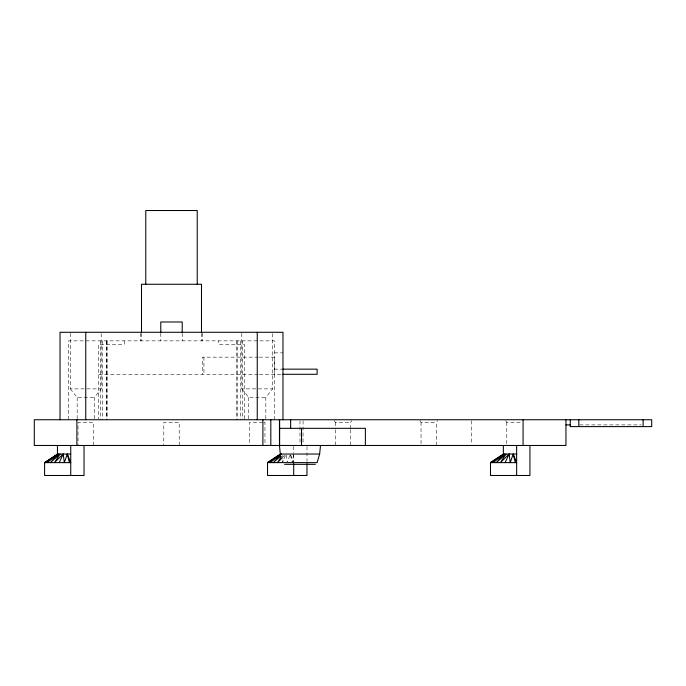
<?xml version="1.0" encoding="UTF-8"?>
<svg xmlns="http://www.w3.org/2000/svg" width="686" height="686" viewBox="0 0 686 686"><rect width="100%" height="100%" fill="white"/><g stroke="black" fill="none" stroke-linecap="round" stroke-linejoin="round"><path stroke-width="0.51" stroke-dasharray="3.43 2.57" d="M282.752 456.902L282.949 454.998M293.548 454.998L292.365 462.621L290.264 454.046L287.597 461.669M283.944 458.814L286.182 454.046M350.718 428.63L350.718 422.319L351.858 420.604M436.468 445.471L436.468 422.319L437.608 420.604M94.325 418.683L94.325 397.451L101.185 388.876L101.185 333.353M265.825 418.683L265.825 397.451L272.685 388.876L272.685 333.353M283.249 456.902L284.716 455.478M274.4 352.861L282.975 352.861M258.408 357.149L202.396 357.149L202.396 374.299M259.342 357.149L274.254 357.149L274.254 374.299M274.254 369.154L282.829 369.154M98.655 374.299L258.408 374.299M259.342 374.299L282.829 374.299M70.315 333.353L70.315 388.876L101.185 388.876M241.815 333.353L241.815 388.876L272.685 388.876M70.315 388.876L77.175 397.451L94.325 397.451M241.815 388.876L248.675 397.451L265.825 397.451M262.704 422.319L249.532 422.319L249.532 445.471M263.93 422.319L264.968 422.319L264.968 445.471M334.142 420.604L335.283 422.319L350.718 422.319M419.892 420.604L421.033 422.319L436.468 422.319M505.642 420.604L506.783 422.319L521.18 422.319M579.653 424.891L641.221 424.891M290.641 454.998L293.316 461.669M286.302 454.998L287.142 461.669M506.783 422.319L506.783 445.471M471.479 420.775L471.479 444.442M421.033 422.319L421.033 445.471M350.718 429.685L350.718 445.471M335.283 422.319L335.283 428.63M335.283 429.685L335.283 445.471M306.985 446.543L306.985 461.549M303.049 420.775L303.049 444.442M299.979 420.775L299.979 444.442M293.694 446.423L293.694 453.094M293.694 454.046L293.694 462.621M274.4 419.746L274.4 340.856L68.6 340.856L68.6 419.746M248.675 397.451L248.675 418.683M244.345 418.889L244.345 344.286L218.663 344.286L218.663 340.856M242.398 340.856L242.398 419.746M240.683 340.856L240.683 419.746M237.253 340.856L237.253 419.746M236.67 340.856L236.67 419.746M203.939 357.149L203.939 374.299M202.353 333.233L202.37 340.856M201.495 333.379L201.495 340.856M182.219 333.233L182.219 340.856M179.218 445.471L179.218 422.319L163.782 422.319L163.782 445.471M160.781 333.233L160.781 340.856M141.505 333.379L141.505 340.856M140.647 333.233L140.63 340.856M124.338 340.856L124.338 344.286L98.655 344.286L98.655 418.889M107.188 340.856L107.188 419.746M106.604 340.856L106.604 419.746M106.33 340.856L106.33 418.683M102.317 340.856L102.317 419.746M100.602 340.856L100.602 419.746M93.468 445.471L93.468 422.319L78.032 422.319L78.032 445.471M77.175 397.451L77.175 418.683"/><path stroke-width="1.03" d="M282.881 462.621L317.086 462.621L319.65 454.046L320.508 445.471M70.744 454.046L57.453 454.046L44.59 462.621L70.744 462.621L67.314 454.046L64.312 462.621L63.232 454.046L54.451 462.621L60.094 454.046L50.37 462.621L58.121 454.046L44.59 462.621L44.59 475.484L84.035 475.484L84.035 445.471M516.644 454.046L503.353 454.046L490.49 462.621L516.644 462.621L513.214 454.046L510.213 462.621L509.132 454.046L500.351 462.621L505.994 454.046L496.27 462.621L504.021 454.046L490.49 462.621L490.49 475.484L529.935 475.484L529.935 445.471M59.21 462.621L63.232 454.046M283.052 460.718L282.16 462.621L267.54 462.621L267.54 475.484L306.985 475.484L306.985 463.693M505.11 462.621L509.132 454.046M281.354 456.619L277.401 462.621L282.521 457.622M280.797 456.027L273.32 462.621L281.071 454.046L267.54 462.621L280.403 454.046M47.231 462.621L58.121 454.046L45.259 462.621M270.181 462.621L281.071 454.046L268.209 462.621M493.131 462.621L504.021 454.046L491.159 462.621M282.829 369.154L317.129 369.154L317.129 374.299L282.829 374.299M565.95 424.891L570.238 424.891M279.631 428.321L365.381 428.321L365.381 445.471M319.65 454.046L280.317 454.046L279.459 445.471L279.459 419.746M284.587 464.336L315.371 464.336M513.214 454.046L515.315 462.621M67.314 454.046L69.415 462.621M643.125 419.746L643.125 426.606M578.812 419.746L578.812 426.606M570.238 419.746L570.238 426.606L651.7 426.606L651.7 419.746L34.3 419.746L34.3 445.471L565.95 445.471L565.95 419.746M523.075 419.746L523.075 445.471M516.644 445.471L516.644 475.484M503.353 445.471L503.353 454.046M301.523 428.321L301.523 445.471M293.694 463.607L293.694 475.484M290.632 419.746L290.632 428.321M282.975 419.746L282.975 332.281L60.025 332.281L60.025 419.746M279.631 419.746L279.631 445.471M270.824 419.746L270.824 445.471M262.892 419.746L262.892 445.471M257.25 332.281L257.25 419.746M201.495 332.316L201.495 284.261L141.505 284.261L141.505 332.316M197.225 284.261L197.225 210.516L145.775 210.516L145.775 284.261M182.219 332.47L182.219 321.991L160.781 321.991L160.781 332.47M85.75 332.281L85.75 419.746M76.892 419.746L76.892 445.471M70.744 445.471L70.744 475.484M57.453 445.471L57.453 454.046"/></g></svg>
